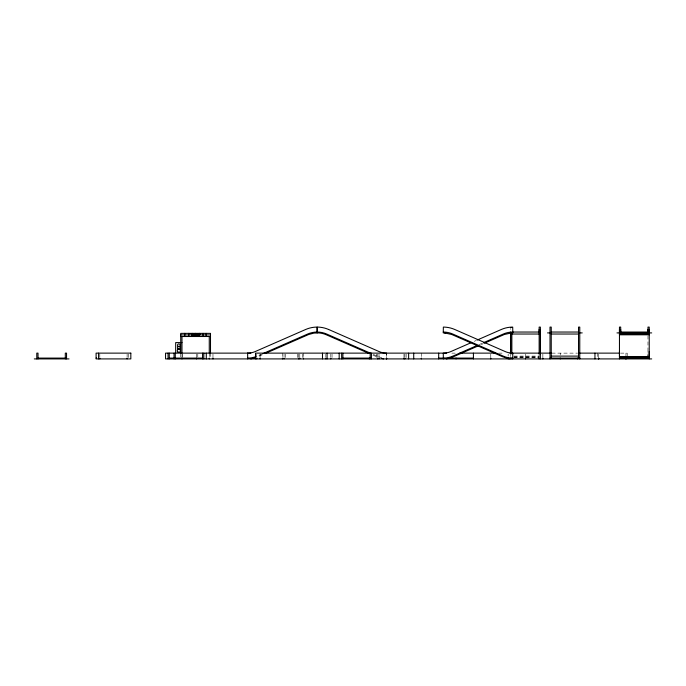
<?xml version="1.0" encoding="UTF-8"?>
<svg xmlns="http://www.w3.org/2000/svg" width="686" height="686" viewBox="0 0 686 686"><rect width="100%" height="100%" fill="white"/><g stroke="black" fill="none" stroke-linecap="round" stroke-linejoin="round"><path stroke-width="0.51" stroke-dasharray="3.43 2.57" d="M647.978 335.78L647.978 356.103L647.978 351.541M386.69 353.127L386.621 357.097L386.604 353.127M262.061 353.976L257.207 356.103A23.718 23.718 0 0 1 256.461 356.411M262.386 354.739L256.761 357.183L256.761 354.122M474.189 341.354L476.127 340.505M479.042 344.638L482.927 342.949M481.315 344.552L483.253 343.703M451.842 353.127L456.584 353.127M498.671 353.127L504.459 353.127M551.81 353.127L577.595 353.127M620.538 353.127L627.201 353.127L627.201 356.017M513.96 356.103L539.145 356.103M513.814 356.857L539.325 356.857M513.814 357.183L539.325 357.183M513.814 357.483L539.325 357.483M373.218 354.405L377.103 356.103A23.718 23.718 0 0 0 381.75 357.586M372.892 355.159L376.777 356.857A24.507 24.507 0 0 0 378.338 357.483M625.958 353.127L625.958 356.103M598.672 354.122L598.672 357.097M597.437 353.127L597.437 357.946M560.23 353.127L560.23 355.108M542.866 354.096L542.866 357.946M539.145 353.127L539.145 357.586M525.502 354.096L525.502 357.946M510.624 328.448L510.624 329.469M510.624 353.127L510.624 357.097M508.146 354.096L508.146 356.103M490.782 354.096L490.782 357.946M421.333 353.127L421.333 357.946M406.146 354.096L406.146 357.946M404.903 354.122L404.903 357.097M403.968 354.096L403.968 357.946M378.998 354.096L378.998 357.946M377.626 354.122L377.626 357.097M376.382 354.096L376.382 357.946M332.041 354.096L332.041 358.915M330.798 354.122L330.798 357.097M325.841 354.122L325.841 357.097M303.512 353.127L303.512 357.097M302.277 354.096L302.277 358.915M299.791 354.096L299.791 357.946M298.556 354.122L298.556 357.097M297.321 354.096L297.321 357.946M285.282 354.096L285.282 357.946M284.038 354.122L284.038 357.097M282.435 353.127L282.435 357.946M260.114 354.096L260.114 357.946M212.977 354.096L212.977 357.946M210.499 353.127L210.499 357.946M209.264 353.127L209.264 357.097M197.8 354.096L197.8 356.986M196.556 354.122L196.556 357.097M182.244 354.122L182.244 357.097M181.979 354.122L181.979 358.092M180.735 354.096L180.735 356.986M128.351 354.096L128.351 357.946M127.107 354.122L127.107 357.097M99.822 354.122L99.822 357.097"/><path stroke-width="1.03" d="M510.624 352.947L510.624 332.624M539.145 332.624L539.145 329.469M540.388 354.002L540.388 329.469M619.458 329.469L619.458 356.857L649.222 356.857L649.222 329.469M620.693 332.624L620.693 329.469M647.978 332.624L647.978 329.469M317.155 332.907L317.241 327.085L318.141 327.102A28.615 28.615 0 0 1 328.568 329.469M445.746 332.907L443.267 332.907L443.353 327.085L444.254 327.102A28.615 28.615 0 0 1 454.724 329.469L505.162 351.541A18.814 18.814 0 0 0 512.073 353.119L512.802 353.127L512.716 358.915M195.27 334.922L195.63 333.936L195.964 334.922M263.03 353.556L307.654 334.031A23.718 23.718 0 0 1 326.665 334.031L371.28 353.556M265.293 353.462L308.709 334.485L314.017 333.087L318.724 332.924A22.904 22.904 0 0 1 326.339 334.794L369.017 353.462M471.273 342.623L450.908 351.541A18.814 18.814 0 0 1 443.996 353.119L443.267 353.127L443.353 358.915M477.096 340.085L501.346 329.469A28.615 28.615 0 0 1 511.816 327.102L512.716 327.085L512.802 332.907L510.324 332.907M477.104 345.487L452.854 356.103A23.718 23.718 0 0 1 443.353 358.092M483.896 342.52L503.292 334.031A23.718 23.718 0 0 1 512.802 332.041M478.399 345.83L452.408 357.183L446.432 358.915M484.222 343.283L504.356 334.485L511.619 332.907M255.175 357.749L250.793 358.915M247.62 353.127L247.706 358.915M512.914 332.041L539.145 332.041M551.244 332.041L578.53 332.041M619.458 332.041L649.222 332.041M547.522 332.907L550.009 332.907M579.773 332.907L582.251 332.907M616.971 332.907L651.7 332.907M619.458 333.087L649.222 333.087M619.458 333.207L649.222 333.207M619.458 333.353L649.222 333.353M619.458 333.533L649.222 333.533M619.458 333.73L649.222 333.73M511.859 334.031L539.145 334.031M551.244 334.031L578.53 334.031M619.458 333.953L649.222 333.953M619.458 334.211L649.222 334.211M619.458 334.485L649.222 334.485M180.735 334.94L210.499 334.94M180.735 336.517L210.499 336.517M181.979 342.588L175.676 342.588L175.676 353.127M250.862 353.127L165.549 353.127L165.549 358.915L651.7 358.915M446.586 353.127L255.518 353.127L255.518 358.915M459.74 353.127L495.515 353.127M509.998 353.127L551.244 353.127M578.53 353.127L619.604 353.127M551.244 356.103L578.53 356.103M619.458 357.183L649.222 357.183M619.458 357.483L649.222 357.483M619.458 357.749L649.222 357.749M619.458 357.989L649.222 357.989M38.022 358.092L65.307 358.092M96.1 358.092L96.589 358.092M169.15 358.092L174.518 358.092M175.282 358.092L202.696 358.092M342.897 358.092L370.654 358.092M438.688 358.092L443.953 358.092M448.164 358.092L473.417 358.092M550.009 358.092L579.773 358.092M619.458 358.092L649.222 358.092M34.3 358.915L69.029 358.915M444.442 332.907L451.714 334.485L502.889 356.857L509.629 358.915M381.913 358.504L383.517 358.915M328.611 329.469L379.049 351.541A18.814 18.814 0 0 0 386.604 353.127M317.155 332.041L317.069 327.085L316.169 327.102A28.615 28.615 0 0 0 305.699 329.469L255.261 351.541A18.814 18.814 0 0 1 247.706 353.127M649.222 351.541L649.222 358.915M647.978 332.393L647.978 327.085L649.222 327.085L649.222 334.794L619.458 334.794L619.458 327.085L620.693 327.085L620.693 332.393M619.458 351.541L619.458 358.915M594.951 353.127L594.951 358.915M579.773 358.915L579.773 327.085L578.53 327.085L578.53 358.092M577.595 358.092L577.595 358.915M560.23 358.092L560.23 358.915M551.244 358.092L551.244 327.085L550.009 327.085L550.009 358.915M542.866 358.092L542.866 358.915M540.388 358.915L540.388 327.102L539.145 327.085L539.145 354.002M539.145 358.092L539.145 358.915M525.502 358.092L525.502 358.915M511.859 327.505L510.624 327.505M511.859 332.624L511.859 354.002M511.859 358.092L511.859 358.915M510.624 332.041L510.624 353.119M510.624 358.092L510.624 358.915M508.146 358.092L508.146 358.915M490.782 358.092L490.782 358.915M473.417 353.127L473.417 358.915M456.053 358.092L456.053 358.915M438.688 353.127L438.688 358.915M421.333 358.092L421.333 358.915M413.718 353.127L413.718 358.915M408.624 353.127L408.624 358.915M404.903 358.092L404.903 358.915M403.968 358.092L403.968 358.915M378.998 358.092L378.998 358.915M377.626 358.092L377.626 358.915M371.418 353.127L371.418 358.915M370.183 353.127L370.183 358.915M369.24 358.092L369.24 358.915M342.897 353.127L342.897 358.915M341.654 353.127L341.654 358.915M339.176 353.127L339.176 358.915M330.798 358.092L330.798 358.915M327.085 353.127L327.085 358.915M325.841 358.092L325.841 358.915M322.489 353.127L322.489 358.915M303.512 358.092L303.512 358.915M299.791 358.092L299.791 358.915M298.556 358.092L298.556 358.915M284.038 358.092L284.038 358.915M282.435 358.092L282.435 358.915M260.114 358.092L260.114 358.915M256.761 358.092L256.761 358.915M212.977 358.092L212.977 358.915M210.499 353.127L210.499 333.362L180.735 333.362L180.735 353.127M209.264 336.517L209.264 353.127M209.264 358.092L209.264 358.915M206.289 353.127L206.289 358.915M206.16 333.362L206.16 336.517M203.811 353.127L203.811 358.915M203.056 333.362L203.056 336.517M202.567 353.127L202.567 358.915M199.343 333.362L199.343 336.517M196.556 358.092L196.556 358.915M195.621 333.362L195.621 336.517M192.209 333.362L192.209 336.517M188.796 333.362L188.796 336.517M184.766 333.362L184.766 336.517M181.979 336.517L181.979 353.127M181.979 358.092L181.979 358.915M175.282 353.127L175.282 358.915M174.047 353.127L174.047 358.915M169.271 353.127L169.271 358.915M168.036 353.127L168.036 358.915M127.107 358.092L127.107 358.915M99.822 358.092L99.822 358.915M98.587 353.127L98.587 358.915M66.542 358.915L66.542 353.127L65.307 353.127L65.307 358.915M38.022 358.915L38.022 353.127L36.778 353.127L36.778 358.915M255.698 356.703A23.718 23.718 0 0 1 247.706 358.092M512.716 358.092A23.718 23.718 0 0 1 503.207 356.103L452.769 334.031A23.718 23.718 0 0 0 443.267 332.041M386.604 358.092L386.604 358.915L386.604 358.092M598.672 358.092L598.672 358.915L598.672 358.092M625.958 358.092L625.958 358.915L625.958 358.092M192.826 334.125L193.375 334.837L192.637 335.763L193.846 334.854L194.43 335.763L194.43 333.73L192.826 334.125M199.969 334.254C196.985 335.686 201.898 335.565 198.52 335.488C200.595 333.962 197.448 333.43 199.969 334.254M193.109 334.151L194.164 334.622L194.164 333.953L193.109 334.151M195.193 335.145L194.644 335.763L195.767 333.73L196.548 335.763L195.193 335.145M192.534 333.73L190.922 333.73L191.6 333.971L191.6 335.763L191.866 333.971L192.534 333.73M198.211 333.73L196.599 333.73L197.276 333.971L197.276 335.763L197.542 333.971L198.211 333.73M130.829 353.127L96.1 353.127L96.1 358.915L130.829 358.915L130.829 353.127M178.163 348.994A1.321 1.321 0 0 0 180.144 347.853A1.321 1.321 0 0 0 178.163 346.713A1.321 1.321 0 0 0 178.163 348.994M178.034 352.115A1.578 1.578 0 0 0 180.401 350.752A1.578 1.578 0 0 0 178.034 349.388A1.578 1.578 0 0 0 178.034 352.115M178.163 346.361A1.321 1.321 0 0 0 180.144 345.221A1.321 1.321 0 0 0 178.163 344.08A1.321 1.321 0 0 0 178.163 346.361"/></g></svg>
